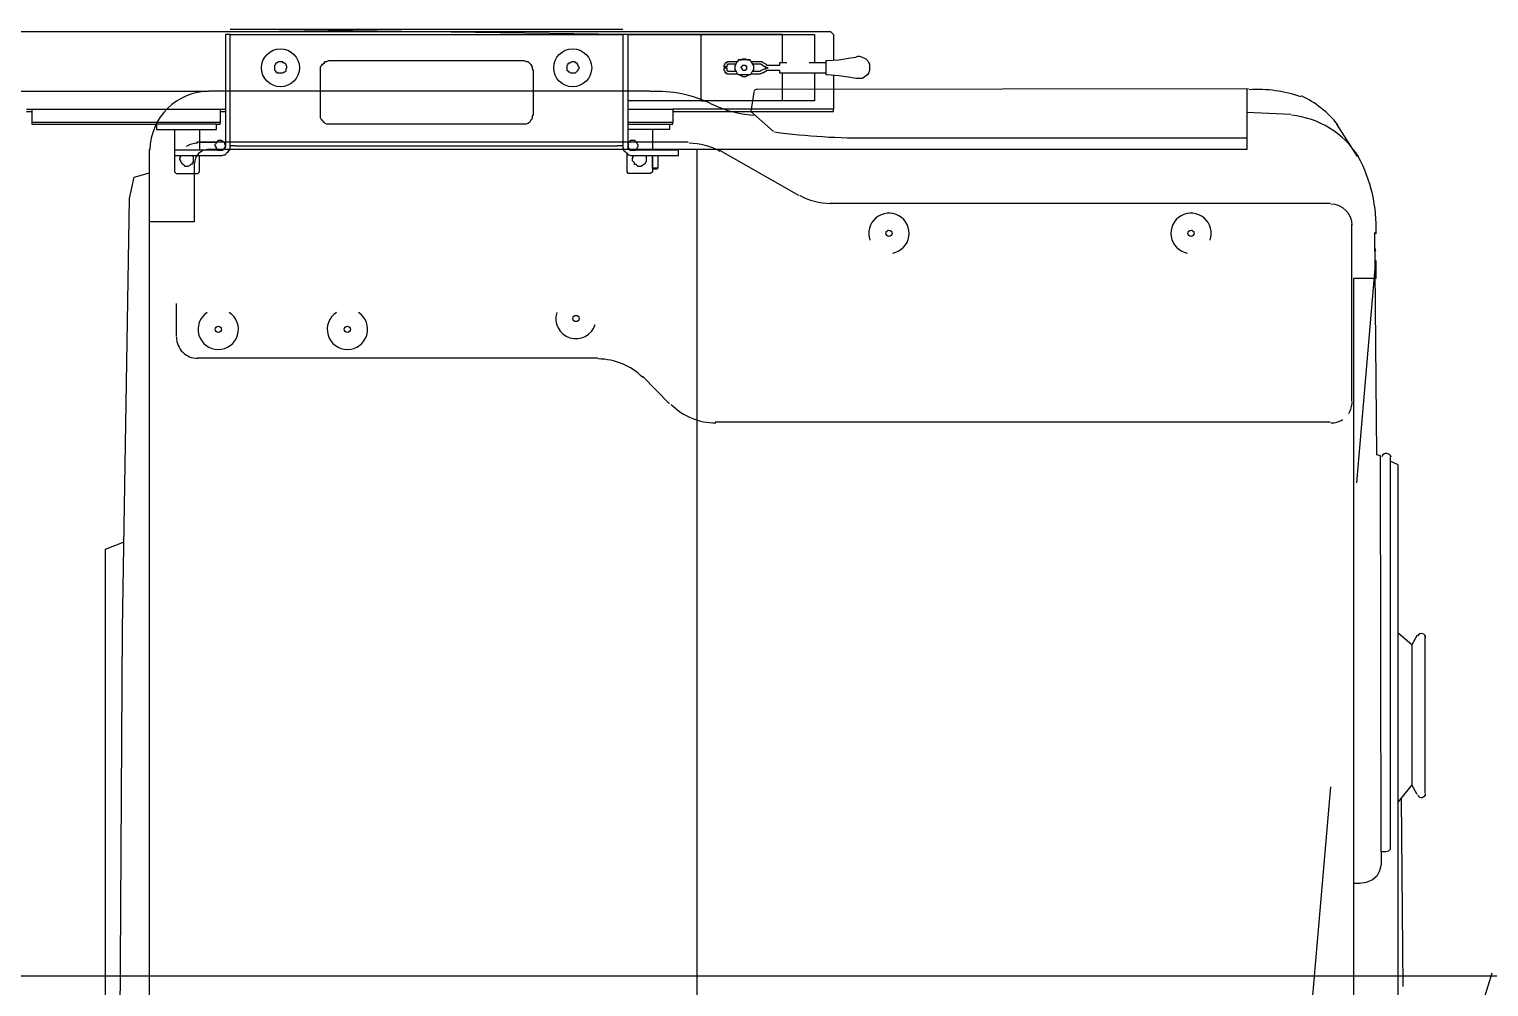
# Model space of a CAD drawing. Header units: metres. Extents: x -22 to 564, y 0 to 143.
# Drawn here: x 97.936 to 99.658, y 36.787 to 37.917 of the extents above; entities that cross this region are included whole.
import ezdxf
from ezdxf.enums import TextEntityAlignment as Align

# ---------------------------------------------------------------- set-up
doc = ezdxf.new("R2010")
doc.units = ezdxf.units.M
doc.linetypes.add('XREF 1N NEURO-ONCOLOGIA$0$PDF_IMPORT', pattern=[1, 0.8, -0.2])
doc.layers.add('XREF 1N NEURO-ONCOLOGIA$0$EQUIPO TOMOGRAFIA', color=40, linetype='Continuous')
doc.layers.add('XREF 1N NEURO-ONCOLOGIA$0$TEX-MOB', color=4, linetype='Continuous')
doc.styles.add('XREF 1N NEURO-ONCOLOGIA$0$HANDLET', font='romans.shx')

# ---------------------------------------------------------------- blocks, each defined once
blk = doc.blocks.new('XREF 1N NEURO-ONCOLOGIA$0$A$C321fc94a')
at = {"linetype": 'XREF 1N NEURO-ONCOLOGIA$0$PDF_IMPORT', "lineweight": 25, "ltscale": 18.627716}
blk.add_line((-0.3776, 1.3391), (-2.0404, 1.3391), dxfattribs=at)
at = {"lineweight": 25}
for p, q in [((-1.0863, 1.3359), (-1.0916, 1.3359)), ((-1.0916, 1.3359), (-1.0916, 1.2302)), ((-1.0863, 1.2302), (-1.0863, 1.3359)), ((-0.5246, 1.3359), (-0.623, 1.3359)), ((-0.623, 1.3359), (-0.623, 1.2302)), ((-0.5299, 1.3359), (-0.531, 1.3349)), ((-0.531, 1.3349), (-0.531, 1.3243)), ((-0.5289, 1.3359), (-0.5299, 1.3359)), ((-0.5246, 1.3359), (-0.5289, 1.3359)), ((-0.4358, 1.3359), (-0.5246, 1.3359)), ((-0.4347, 1.3359), (-0.4358, 1.3359)), ((-0.4347, 1.3116), (-0.4347, 1.3359)), ((-0.3967, 1.3359), (-0.3967, 1.3031)), ((-0.3776, 1.3391), (-0.3744, 1.3359)), ((-0.3744, 1.3359), (-0.3744, 1.3063)), ((-0.531, 1.3243), (-0.531, 1.2693)), ((-0.4347, 1.3031), (-0.4347, 1.3116)), ((-0.3543, 1.3084), (-0.348, 1.3095)), ((-0.348, 1.3095), (-0.3459, 1.3105)), ((-0.3459, 1.3105), (-0.3438, 1.3105)), ((-0.3448, 1.3105), (-0.3448, 1.3105)), ((-0.3438, 1.3105), (-0.3406, 1.3095)), ((-0.3406, 1.3095), (-0.3385, 1.3084)), ((-1.0334, 1.3), (-1.0324, 1.301)), ((-1.0334, 1.2989), (-1.0334, 1.3)), ((-1.0334, 1.2979), (-1.0334, 1.2989)), ((-1.0334, 1.2968), (-1.0334, 1.2979)), ((-1.0334, 1.2947), (-1.0334, 1.2968)), ((-1.0334, 1.2936), (-1.0334, 1.2947)), ((-1.0324, 1.2926), (-1.0334, 1.2936)), ((-1.0324, 1.3021), (-1.0313, 1.3031)), ((-1.0324, 1.301), (-1.0324, 1.3021)), ((-1.0324, 1.2915), (-1.0324, 1.2926)), ((-1.0313, 1.3031), (-1.0302, 1.3031)), ((-1.0302, 1.3031), (-1.0292, 1.3042)), ((-1.0292, 1.3042), (-1.0271, 1.3042)), ((-1.0271, 1.3042), (-1.026, 1.3042)), ((-1.026, 1.3042), (-1.025, 1.3042)), ((-1.025, 1.3042), (-1.0239, 1.3031)), ((-1.0239, 1.3031), (-1.0228, 1.3031)), ((-1.0228, 1.3031), (-1.0218, 1.3021)), ((-1.0218, 1.3021), (-1.0207, 1.301)), ((-1.0207, 1.2926), (-1.0218, 1.2915)), ((-1.0207, 1.301), (-1.0207, 1.3)), ((-1.0207, 1.3), (-1.0197, 1.2989)), ((-1.0197, 1.2968), (-1.0207, 1.2947)), ((-1.0207, 1.2947), (-1.0207, 1.2936)), ((-1.0207, 1.2936), (-1.0207, 1.2926)), ((-1.0197, 1.2989), (-1.0197, 1.2979)), ((-1.0197, 1.2979), (-1.0197, 1.2968)), ((-0.9795, 1.2979), (-0.9784, 1.2989)), ((-0.9795, 1.2957), (-0.9795, 1.2979)), ((-0.9795, 1.2936), (-0.9795, 1.2957)), ((-0.9795, 1.2418), (-0.9795, 1.2936)), ((-0.9784, 1.2989), (-0.9774, 1.301)), ((-0.9774, 1.301), (-0.9752, 1.3021)), ((-0.9752, 1.3021), (-0.9742, 1.3042)), ((-0.9742, 1.3042), (-0.9721, 1.3042)), ((-0.9721, 1.3042), (-0.97, 1.3053)), ((-0.97, 1.3053), (-0.9678, 1.3053)), ((-0.9678, 1.3053), (-0.7415, 1.3053)), ((-0.7415, 1.3053), (-0.7394, 1.3053)), ((-0.7394, 1.3053), (-0.7372, 1.3042)), ((-0.7372, 1.3042), (-0.7351, 1.3042)), ((-0.7351, 1.3042), (-0.733, 1.3021)), ((-0.733, 1.3021), (-0.732, 1.301)), ((-0.732, 1.301), (-0.7309, 1.2989)), ((-0.7309, 1.2989), (-0.7298, 1.2979)), ((-0.7298, 1.2979), (-0.7298, 1.2957)), ((-0.7298, 1.2957), (-0.7288, 1.2936)), ((-0.7288, 1.2936), (-0.7288, 1.2418)), ((-0.6886, 1.3), (-0.6875, 1.301)), ((-0.6886, 1.2989), (-0.6886, 1.3)), ((-0.6886, 1.2968), (-0.6886, 1.2989)), ((-0.6886, 1.2957), (-0.6886, 1.2968)), ((-0.6886, 1.2947), (-0.6886, 1.2957)), ((-0.6886, 1.2936), (-0.6886, 1.2947)), ((-0.6875, 1.2926), (-0.6886, 1.2936)), ((-0.6875, 1.301), (-0.6875, 1.3021)), ((-0.6875, 1.3021), (-0.6865, 1.3021)), ((-0.6865, 1.2915), (-0.6875, 1.2926)), ((-0.6865, 1.3021), (-0.6854, 1.3031)), ((-0.6854, 1.3031), (-0.6844, 1.3031)), ((-0.6844, 1.3031), (-0.6833, 1.3042)), ((-0.6833, 1.3042), (-0.6822, 1.3042)), ((-0.6822, 1.3042), (-0.6801, 1.3042)), ((-0.6801, 1.3042), (-0.6791, 1.3031)), ((-0.6791, 1.3031), (-0.678, 1.3031)), ((-0.678, 1.3031), (-0.677, 1.3021)), ((-0.677, 1.2926), (-0.678, 1.2915)), ((-0.677, 1.3021), (-0.677, 1.301)), ((-0.677, 1.301), (-0.6759, 1.3)), ((-0.6759, 1.2936), (-0.677, 1.2926)), ((-0.6759, 1.3), (-0.6759, 1.2989)), ((-0.6759, 1.2989), (-0.6748, 1.2979)), ((-0.6748, 1.2957), (-0.6759, 1.2947)), ((-0.6759, 1.2947), (-0.6759, 1.2936)), ((-0.6748, 1.2979), (-0.6748, 1.2968)), ((-0.6748, 1.2968), (-0.6748, 1.2957)), ((-0.5035, 1.3), (-0.5024, 1.301)), ((-0.5035, 1.2989), (-0.5035, 1.3)), ((-0.5035, 1.2979), (-0.5035, 1.2989)), ((-0.5003, 1.2979), (-0.5035, 1.2979)), ((-0.5035, 1.2979), (-0.5035, 1.2979)), ((-0.5035, 1.2957), (-0.5035, 1.2968)), ((-0.5035, 1.2968), (-0.5003, 1.2968)), ((-0.5035, 1.2947), (-0.5035, 1.2957)), ((-0.5035, 1.2936), (-0.5035, 1.2947)), ((-0.5024, 1.2926), (-0.5035, 1.2936)), ((-0.5024, 1.3021), (-0.5014, 1.3031)), ((-0.5024, 1.301), (-0.5024, 1.3021)), ((-0.5024, 1.2915), (-0.5024, 1.2926)), ((-0.5014, 1.3031), (-0.5003, 1.3031)), ((-0.5003, 1.3031), (-0.4993, 1.3042)), ((-0.4993, 1.3), (-0.5003, 1.3)), ((-0.5003, 1.3), (-0.5003, 1.2989)), ((-0.5003, 1.2989), (-0.5003, 1.2979)), ((-0.5003, 1.2979), (-0.5003, 1.2979)), ((-0.5003, 1.2968), (-0.5003, 1.2957)), ((-0.5003, 1.2957), (-0.5003, 1.2947)), ((-0.5003, 1.2947), (-0.5003, 1.2936)), ((-0.5003, 1.2936), (-0.4993, 1.2936)), ((-0.4993, 1.3042), (-0.4982, 1.3042)), ((-0.4982, 1.301), (-0.4993, 1.301)), ((-0.4993, 1.301), (-0.4993, 1.3)), ((-0.4993, 1.2936), (-0.4993, 1.2926)), ((-0.4993, 1.2926), (-0.4982, 1.2926)), ((-0.4982, 1.3042), (-0.4971, 1.3042)), ((-0.4971, 1.301), (-0.4982, 1.301)), ((-0.4982, 1.2926), (-0.4971, 1.2926)), ((-0.4971, 1.3042), (-0.4876, 1.3042)), ((-0.4897, 1.301), (-0.4971, 1.301)), ((-0.4971, 1.2926), (-0.4897, 1.2926)), ((-0.4897, 1.301), (-0.4908, 1.2989)), ((-0.4908, 1.2989), (-0.4908, 1.2968)), ((-0.4908, 1.2968), (-0.4908, 1.2947)), ((-0.4908, 1.2947), (-0.4897, 1.2926)), ((-0.4887, 1.3031), (-0.4897, 1.301)), ((-0.4897, 1.2926), (-0.4887, 1.2915)), ((-0.4876, 1.3042), (-0.4887, 1.3031)), ((-0.4866, 1.3063), (-0.4876, 1.3042)), ((-0.4728, 1.3063), (-0.4866, 1.3063)), ((-0.4855, 1.3063), (-0.4834, 1.3063)), ((-0.4834, 1.3063), (-0.4813, 1.3074)), ((-0.4834, 1.2968), (-0.4834, 1.2979)), ((-0.4834, 1.2979), (-0.4823, 1.2979)), ((-0.4823, 1.2957), (-0.4834, 1.2968)), ((-0.4823, 1.2989), (-0.4813, 1.3)), ((-0.4823, 1.2979), (-0.4823, 1.2989)), ((-0.4823, 1.2947), (-0.4823, 1.2957)), ((-0.4813, 1.2947), (-0.4823, 1.2947)), ((-0.4813, 1.3074), (-0.4802, 1.3074)), ((-0.4813, 1.3), (-0.4802, 1.3)), ((-0.4813, 1.2936), (-0.4813, 1.2947)), ((-0.4802, 1.2936), (-0.4813, 1.2936)), ((-0.4802, 1.3074), (-0.4781, 1.3074)), ((-0.4802, 1.3), (-0.4792, 1.3)), ((-0.4792, 1.2936), (-0.4802, 1.2936)), ((-0.4792, 1.3), (-0.4781, 1.3)), ((-0.4781, 1.2936), (-0.4792, 1.2936)), ((-0.4781, 1.3074), (-0.476, 1.3063)), ((-0.4781, 1.3), (-0.4781, 1.2989)), ((-0.4781, 1.2989), (-0.477, 1.2989)), ((-0.477, 1.2947), (-0.4781, 1.2947)), ((-0.4781, 1.2947), (-0.4781, 1.2936)), ((-0.477, 1.2989), (-0.477, 1.2979)), ((-0.477, 1.2979), (-0.477, 1.2968)), ((-0.477, 1.2968), (-0.477, 1.2957)), ((-0.477, 1.2957), (-0.477, 1.2947)), ((-0.476, 1.3063), (-0.4739, 1.3063)), ((-0.4718, 1.3042), (-0.4728, 1.3063)), ((-0.4718, 1.3042), (-0.4622, 1.3042)), ((-0.4707, 1.3031), (-0.4718, 1.3042)), ((-0.4696, 1.301), (-0.4707, 1.3031)), ((-0.4707, 1.2915), (-0.4696, 1.2926)), ((-0.4686, 1.2989), (-0.4696, 1.301)), ((-0.4622, 1.301), (-0.4696, 1.301)), ((-0.4696, 1.2926), (-0.4686, 1.2947)), ((-0.4696, 1.2926), (-0.4622, 1.2926)), ((-0.4686, 1.2968), (-0.4686, 1.2989)), ((-0.4686, 1.2947), (-0.4686, 1.2968)), ((-0.4622, 1.3042), (-0.4612, 1.3042)), ((-0.4612, 1.301), (-0.4622, 1.301)), ((-0.4622, 1.2926), (-0.4612, 1.2926)), ((-0.4612, 1.3042), (-0.4591, 1.3042)), ((-0.4601, 1.301), (-0.4612, 1.301)), ((-0.4612, 1.2926), (-0.4601, 1.2936)), ((-0.4559, 1.2979), (-0.4601, 1.301)), ((-0.4601, 1.2936), (-0.4559, 1.2957)), ((-0.4591, 1.3042), (-0.458, 1.3031)), ((-0.458, 1.3031), (-0.4538, 1.301)), ((-0.4538, 1.2926), (-0.458, 1.2905)), ((-0.4548, 1.2979), (-0.4559, 1.2979)), ((-0.4559, 1.2957), (-0.4548, 1.2957)), ((-0.4538, 1.2968), (-0.4548, 1.2979)), ((-0.4548, 1.2957), (-0.4538, 1.2968)), ((-0.4538, 1.301), (-0.4538, 1.3)), ((-0.4538, 1.3), (-0.4527, 1.3)), ((-0.4538, 1.2968), (-0.4527, 1.2968)), ((-0.4527, 1.2968), (-0.4538, 1.2968)), ((-0.4527, 1.2936), (-0.4538, 1.2936)), ((-0.4538, 1.2936), (-0.4538, 1.2926)), ((-0.4527, 1.3), (-0.4517, 1.3)), ((-0.4527, 1.2968), (-0.4517, 1.2968)), ((-0.4517, 1.2968), (-0.4527, 1.2968)), ((-0.4517, 1.2936), (-0.4527, 1.2936)), ((-0.4517, 1.3), (-0.4379, 1.3)), ((-0.4379, 1.2936), (-0.4517, 1.2936)), ((-0.4379, 1.3), (-0.4379, 1.3031)), ((-0.4379, 1.3031), (-0.4294, 1.3031)), ((-0.4379, 1.2905), (-0.4379, 1.2936)), ((-0.403, 1.3031), (-0.385, 1.3031)), ((-0.385, 1.3031), (-0.3829, 1.3031)), ((-0.3829, 1.2894), (-0.3829, 1.3053)), ((-0.3829, 1.3053), (-0.3818, 1.3053)), ((-0.3829, 1.3053), (-0.3829, 1.3053)), ((-0.3818, 1.3053), (-0.3681, 1.3063)), ((-0.3681, 1.3063), (-0.3543, 1.3084)), ((-0.3385, 1.3084), (-0.3364, 1.3074)), ((-0.3364, 1.3074), (-0.3342, 1.3053)), ((-0.3342, 1.3053), (-0.3332, 1.3031)), ((-0.3332, 1.3031), (-0.3321, 1.301)), ((-0.3321, 1.2936), (-0.3332, 1.2905)), ((-0.3321, 1.301), (-0.3321, 1.2979)), ((-0.3321, 1.2979), (-0.3321, 1.2957)), ((-0.3321, 1.2957), (-0.3321, 1.2936)), ((-1.0313, 1.2915), (-1.0324, 1.2915)), ((-1.0302, 1.2905), (-1.0313, 1.2915)), ((-1.0292, 1.2905), (-1.0302, 1.2905)), ((-1.0271, 1.2905), (-1.0292, 1.2905)), ((-1.026, 1.2905), (-1.0271, 1.2905)), ((-1.025, 1.2905), (-1.026, 1.2905)), ((-1.0239, 1.2905), (-1.025, 1.2905)), ((-1.0228, 1.2915), (-1.0239, 1.2905)), ((-1.0218, 1.2915), (-1.0228, 1.2915)), ((-0.6854, 1.2915), (-0.6865, 1.2915)), ((-0.6844, 1.2905), (-0.6854, 1.2915)), ((-0.6833, 1.2905), (-0.6844, 1.2905)), ((-0.6822, 1.2905), (-0.6833, 1.2905)), ((-0.6812, 1.2905), (-0.6822, 1.2905)), ((-0.6801, 1.2905), (-0.6812, 1.2905)), ((-0.6791, 1.2905), (-0.6801, 1.2905)), ((-0.678, 1.2915), (-0.6791, 1.2905)), ((-0.5014, 1.2905), (-0.5024, 1.2915)), ((-0.5003, 1.2905), (-0.5014, 1.2905)), ((-0.4993, 1.2894), (-0.5003, 1.2905)), ((-0.4982, 1.2894), (-0.4993, 1.2894)), ((-0.4971, 1.2894), (-0.4982, 1.2894)), ((-0.4876, 1.2894), (-0.4971, 1.2894)), ((-0.4887, 1.2915), (-0.4876, 1.2894)), ((-0.4866, 1.2883), (-0.4876, 1.2894)), ((-0.4728, 1.2883), (-0.4866, 1.2883)), ((-0.4834, 1.2873), (-0.4855, 1.2883)), ((-0.4813, 1.2862), (-0.4834, 1.2873)), ((-0.4802, 1.2862), (-0.4813, 1.2862)), ((-0.4781, 1.2862), (-0.4802, 1.2862)), ((-0.476, 1.2873), (-0.4781, 1.2862)), ((-0.4739, 1.2883), (-0.476, 1.2873)), ((-0.4718, 1.2894), (-0.4728, 1.2883)), ((-0.4718, 1.2894), (-0.4707, 1.2915)), ((-0.4622, 1.2894), (-0.4718, 1.2894)), ((-0.4612, 1.2894), (-0.4622, 1.2894)), ((-0.4591, 1.2905), (-0.4612, 1.2894)), ((-0.458, 1.2905), (-0.4591, 1.2905)), ((-0.4294, 1.2905), (-0.4379, 1.2905)), ((-0.4347, 1.283), (-0.4347, 1.2905)), ((-0.4347, 1.2577), (-0.4347, 1.283)), ((-0.4072, 1.2905), (-0.4294, 1.2905)), ((-0.403, 1.2905), (-0.4072, 1.2905)), ((-0.384, 1.2905), (-0.403, 1.2905)), ((-0.3967, 1.2905), (-0.3967, 1.2577)), ((-0.3829, 1.2905), (-0.384, 1.2905)), ((-0.3829, 1.2883), (-0.3829, 1.2894)), ((-0.3818, 1.2883), (-0.3829, 1.2883)), ((-0.3681, 1.2873), (-0.3818, 1.2883)), ((-0.3744, 1.2883), (-0.3744, 1.2503)), ((-0.3543, 1.2852), (-0.3681, 1.2873)), ((-0.348, 1.2841), (-0.3543, 1.2852)), ((-0.3459, 1.2841), (-0.348, 1.2841)), ((-0.3438, 1.2841), (-0.3459, 1.2841)), ((-0.3448, 1.2841), (-0.3448, 1.2841)), ((-0.3406, 1.2841), (-0.3438, 1.2841)), ((-0.3385, 1.2852), (-0.3406, 1.2841)), ((-0.3364, 1.2873), (-0.3385, 1.2852)), ((-0.3342, 1.2883), (-0.3364, 1.2873)), ((-0.3332, 1.2905), (-0.3342, 1.2883)), ((-0.5913, 1.2693), (-1.1117, 1.2693)), ((-0.5246, 1.2577), (-0.6167, 1.2577)), ((-0.531, 1.2693), (-0.531, 1.2587)), ((-0.531, 1.2587), (-0.5299, 1.2577)), ((-0.5299, 1.2577), (-0.5289, 1.2577)), ((-0.5289, 1.2577), (-0.5246, 1.2577)), ((-0.4358, 1.2577), (-0.5246, 1.2577)), ((-0.4686, 1.2682), (-0.4718, 1.245)), ((-0.4654, 1.2714), (0.1153, 1.2725)), ((-0.4347, 1.2577), (-0.4358, 1.2577)), ((-0.3967, 1.2577), (-0.4347, 1.2577)), ((0.1132, 1.2725), (0.1132, 1.2005)), ((-1.3264, 1.2481), (-1.3201, 1.2481)), ((-1.3264, 1.245), (-1.3201, 1.245)), ((-1.3201, 1.2481), (-1.3201, 1.2418)), ((-1.3201, 1.2481), (-1.0979, 1.2481)), ((-1.3201, 1.2418), (-1.3201, 1.2354)), ((-1.0979, 1.2481), (-1.0916, 1.2481)), ((-1.0979, 1.2481), (-1.0979, 1.2418)), ((-1.0979, 1.245), (-1.0916, 1.245)), ((-1.0979, 1.2418), (-1.0979, 1.2354)), ((-0.9795, 1.2397), (-0.9795, 1.2418)), ((-0.7288, 1.2418), (-0.7298, 1.2397)), ((-0.6167, 1.2481), (-0.5638, 1.2481)), ((-0.5574, 1.2481), (-0.5638, 1.2481)), ((-0.5638, 1.2481), (-0.5638, 1.2418)), ((-0.5638, 1.245), (-0.5574, 1.245)), ((-0.5638, 1.2418), (-0.5638, 1.2354)), ((-0.3776, 1.2481), (-0.5574, 1.2481)), ((-0.5574, 1.245), (-0.3776, 1.245)), ((-0.4718, 1.245), (-0.4453, 1.2217)), ((-0.3744, 1.2481), (-0.3776, 1.2481)), ((-0.3776, 1.245), (-0.3744, 1.245)), ((-0.3744, 1.2503), (-0.3744, 1.2481)), ((-0.3744, 1.245), (-0.3744, 1.2481)), ((0.165, 1.2418), (0.1132, 1.2439)), ((-1.3201, 1.2354), (-1.3201, 1.2323)), ((-1.3169, 1.2323), (-1.3201, 1.2323)), ((-1.3201, 1.2323), (-1.3201, 1.2302)), ((-1.3201, 1.2302), (-1.3169, 1.2302)), ((-1.1001, 1.2323), (-1.3169, 1.2323)), ((-1.3169, 1.2302), (-1.173, 1.2302)), ((-1.1709, 1.2302), (-1.173, 1.2302)), ((-1.173, 1.2302), (-1.173, 1.2238)), ((-1.173, 1.2238), (-1.1709, 1.2238)), ((-1.1032, 1.2302), (-1.1709, 1.2302)), ((-1.1709, 1.2238), (-1.1032, 1.2238)), ((-1.1519, 1.2238), (-1.1519, 1.2175)), ((-1.1223, 1.2238), (-1.1223, 1.2175)), ((-1.1022, 1.2302), (-1.1032, 1.2302)), ((-1.1032, 1.2238), (-1.1022, 1.2238)), ((-1.1022, 1.2238), (-1.1022, 1.2302)), ((-1.1022, 1.2302), (-1.1001, 1.2302)), ((-1.0979, 1.2323), (-1.1001, 1.2323)), ((-1.1001, 1.2302), (-1.0979, 1.2302)), ((-1.0979, 1.2354), (-1.0979, 1.2323)), ((-1.0979, 1.2302), (-1.0979, 1.2323)), ((-1.0916, 1.2302), (-1.0916, 1.2048)), ((-1.0863, 1.2048), (-1.0863, 1.2302)), ((-0.9795, 1.2376), (-0.9795, 1.2397)), ((-0.9784, 1.2354), (-0.9795, 1.2376)), ((-0.9774, 1.2344), (-0.9784, 1.2354)), ((-0.9752, 1.2323), (-0.9774, 1.2344)), ((-0.9742, 1.2312), (-0.9752, 1.2323)), ((-0.9721, 1.2302), (-0.9742, 1.2312)), ((-0.97, 1.2302), (-0.9721, 1.2302)), ((-0.9678, 1.2302), (-0.97, 1.2302)), ((-0.7415, 1.2302), (-0.9678, 1.2302)), ((-0.7394, 1.2302), (-0.7415, 1.2302)), ((-0.7372, 1.2302), (-0.7394, 1.2302)), ((-0.7351, 1.2312), (-0.7372, 1.2302)), ((-0.733, 1.2323), (-0.7351, 1.2312)), ((-0.732, 1.2344), (-0.733, 1.2323)), ((-0.7309, 1.2354), (-0.732, 1.2344)), ((-0.7298, 1.2376), (-0.7309, 1.2354)), ((-0.7298, 1.2397), (-0.7298, 1.2376)), ((-0.623, 1.2302), (-0.623, 1.2048)), ((-0.567, 1.2323), (-0.6167, 1.2323)), ((-0.6167, 1.2048), (-0.6167, 1.2302)), ((-0.6167, 1.2302), (-0.5701, 1.2302)), ((-0.5701, 1.2238), (-0.6167, 1.2238)), ((-0.5881, 1.2238), (-0.5881, 1.2175)), ((-0.5701, 1.2302), (-0.568, 1.2302)), ((-0.568, 1.2238), (-0.5701, 1.2238)), ((-0.568, 1.2302), (-0.568, 1.2238)), ((-0.568, 1.2302), (-0.567, 1.2302)), ((-0.5638, 1.2323), (-0.567, 1.2323)), ((-0.567, 1.2302), (-0.5638, 1.2302)), ((-0.5638, 1.2354), (-0.5638, 1.2323)), ((-0.5638, 1.2302), (-0.5638, 1.2323)), ((0.219, 1.2302), (0.2433, 1.1921)), ((-1.1519, 1.2175), (-1.1519, 1.1741)), ((-0.5458, 1.209), (-1.1254, 1.209)), ((-1.1223, 1.2175), (-1.1223, 1.1995)), ((-1.1223, 1.209), (-1.1022, 1.209)), ((-1.1032, 1.2069), (-1.1043, 1.2058)), ((-1.1043, 1.2058), (-1.1043, 1.2048)), ((-1.1022, 1.209), (-1.1032, 1.2079)), ((-1.1032, 1.2079), (-1.1032, 1.2069)), ((-1.1011, 1.2101), (-1.1022, 1.209)), ((-1.1001, 1.2111), (-1.1011, 1.2101)), ((-1.099, 1.2111), (-1.1001, 1.2111)), ((-1.0979, 1.2111), (-1.099, 1.2111)), ((-1.0969, 1.2111), (-1.0979, 1.2111)), ((-1.0958, 1.2101), (-1.0969, 1.2111)), ((-1.0948, 1.2101), (-1.0958, 1.2101)), ((-1.0937, 1.209), (-1.0948, 1.2101)), ((-1.0937, 1.209), (-1.0916, 1.209)), ((-1.0927, 1.2079), (-1.0937, 1.209)), ((-1.0927, 1.2069), (-1.0927, 1.2079)), ((-1.0916, 1.2058), (-1.0927, 1.2069)), ((-1.0916, 1.2048), (-1.0916, 1.2058)), ((-0.6156, 1.209), (-0.6167, 1.2079)), ((-0.6167, 1.2079), (-0.6167, 1.2069)), ((-0.6167, 1.2069), (-0.6167, 1.2058)), ((-0.6167, 1.2058), (-0.6167, 1.2048)), ((-0.6146, 1.2101), (-0.6156, 1.209)), ((-0.6135, 1.2111), (-0.6146, 1.2101)), ((-0.6124, 1.2111), (-0.6135, 1.2111)), ((-0.6114, 1.2111), (-0.6124, 1.2111)), ((-0.6093, 1.2111), (-0.6114, 1.2111)), ((-0.6082, 1.2101), (-0.6093, 1.2111)), ((-0.6071, 1.209), (-0.6082, 1.2101)), ((-0.6061, 1.2079), (-0.6071, 1.209)), ((-0.6061, 1.2069), (-0.6061, 1.2079)), ((-0.605, 1.2058), (-0.6061, 1.2069)), ((-0.605, 1.2048), (-0.605, 1.2058)), ((-0.5881, 1.2175), (-0.5881, 1.1995)), ((-0.3311, 1.2143), (0.1132, 1.2143)), ((-1.1815, 1.1149), (-1.1815, 1.2005)), ((-1.1455, 1.1995), (-1.1519, 1.1995)), ((-1.1519, 1.1995), (-1.1519, 1.1931)), ((-1.1519, 1.1931), (-1.1455, 1.1931)), ((-1.0979, 1.1995), (-1.1455, 1.1995)), ((-1.1455, 1.1931), (-1.0979, 1.1931)), ((-1.1455, 1.19), (-1.1445, 1.1921)), ((-1.1455, 1.1889), (-1.1455, 1.19)), ((-1.1445, 1.1868), (-1.1455, 1.1889)), ((-1.1445, 1.1921), (-1.1445, 1.1931)), ((-1.1307, 1.1931), (-1.1297, 1.1921)), ((-1.1297, 1.1921), (-1.1297, 1.19)), ((-1.1297, 1.19), (-1.1297, 1.1889)), ((-1.1297, 1.1889), (-1.1297, 1.1868)), ((-1.1223, 1.1741), (-1.1223, 1.1931)), ((0.1132, 1.2005), (-1.1128, 1.2005)), ((-1.1043, 1.2048), (-1.1032, 1.2037)), ((-1.1032, 1.2037), (-1.1032, 1.2027)), ((-1.1032, 1.2027), (-1.1022, 1.2016)), ((-1.1022, 1.2016), (-1.1022, 1.2005)), ((-1.1022, 1.2005), (-1.1011, 1.1995)), ((-1.1011, 1.1995), (-1.1001, 1.1995)), ((-1.1001, 1.1995), (-1.099, 1.1995)), ((-1.099, 1.1995), (-1.0979, 1.1995)), ((-1.0969, 1.1995), (-1.0979, 1.1995)), ((-1.0979, 1.1995), (-1.0969, 1.1995)), ((-1.0979, 1.1931), (-1.0958, 1.1931)), ((-1.0958, 1.1995), (-1.0969, 1.1995)), ((-1.0969, 1.1995), (-1.0958, 1.1995)), ((-1.0958, 1.1995), (-1.0948, 1.2005)), ((-1.0948, 1.1995), (-1.0958, 1.1995)), ((-1.0958, 1.1931), (-1.0937, 1.1942)), ((-1.0937, 1.2005), (-1.0948, 1.1995)), ((-1.0948, 1.2005), (-1.0937, 1.2005)), ((-1.0927, 1.2016), (-1.0937, 1.2016)), ((-1.0937, 1.2016), (-1.0937, 1.2005)), ((-1.0937, 1.2005), (-1.0927, 1.2016)), ((-1.0937, 1.1942), (-1.0916, 1.1942)), ((-1.0916, 1.2037), (-1.0927, 1.2027)), ((-1.0927, 1.2027), (-1.0916, 1.2037)), ((-1.0927, 1.2027), (-1.0927, 1.2016)), ((-1.0927, 1.2016), (-1.0927, 1.2027)), ((-1.0916, 1.2048), (-1.0916, 1.2037)), ((-1.0916, 1.2037), (-1.0916, 1.2048)), ((-1.0916, 1.1942), (-1.0905, 1.1963)), ((-1.0905, 1.1963), (-1.0884, 1.1974)), ((-1.0884, 1.1974), (-1.0874, 1.1995)), ((-1.0874, 1.1995), (-1.0863, 1.2005)), ((-1.08, 1.2048), (-1.0863, 1.2048)), ((-1.0863, 1.2027), (-1.0863, 1.2048)), ((-1.0863, 1.2005), (-1.0863, 1.2027)), ((-0.623, 1.2048), (-0.6294, 1.2048)), ((-0.623, 1.2048), (-0.623, 1.2027)), ((-0.623, 1.2027), (-0.622, 1.2005)), ((-0.622, 1.2005), (-0.622, 1.1995)), ((-0.622, 1.1995), (-0.6198, 1.1974)), ((-0.6198, 1.1974), (-0.6188, 1.1963)), ((-0.6188, 1.1963), (-0.6167, 1.1942)), ((-0.6177, 1.1741), (-0.6177, 1.1953)), ((-0.6167, 1.2037), (-0.6167, 1.2048)), ((-0.6167, 1.2048), (-0.6167, 1.2037)), ((-0.6167, 1.2027), (-0.6167, 1.2037)), ((-0.6167, 1.2037), (-0.6167, 1.2027)), ((-0.6167, 1.2016), (-0.6167, 1.2027)), ((-0.6167, 1.2027), (-0.6156, 1.2016)), ((-0.6156, 1.2016), (-0.6167, 1.2016)), ((-0.6167, 1.1942), (-0.6156, 1.1942)), ((-0.6146, 1.2005), (-0.6156, 1.2016)), ((-0.6156, 1.2016), (-0.6156, 1.2005)), ((-0.6156, 1.2005), (-0.6146, 1.1995)), ((-0.6156, 1.1942), (-0.6135, 1.1931)), ((-0.6146, 1.1995), (-0.6146, 1.2005)), ((-0.6135, 1.1995), (-0.6146, 1.1995)), ((-0.6146, 1.1995), (-0.6135, 1.1995)), ((-0.6124, 1.1995), (-0.6135, 1.1995)), ((-0.6135, 1.1995), (-0.6124, 1.1995)), ((-0.6135, 1.1931), (-0.6114, 1.1931)), ((-0.6114, 1.1995), (-0.6124, 1.1995)), ((-0.6124, 1.1995), (-0.6114, 1.1995)), ((-0.5638, 1.1995), (-0.6114, 1.1995)), ((-0.6114, 1.1995), (-0.6093, 1.1995)), ((-0.6114, 1.1931), (-0.5638, 1.1931)), ((-0.6114, 1.19), (-0.6103, 1.1921)), ((-0.6114, 1.1889), (-0.6114, 1.19)), ((-0.6114, 1.1868), (-0.6114, 1.1889)), ((-0.6103, 1.1921), (-0.6103, 1.1931)), ((-0.6093, 1.1995), (-0.6082, 1.1995)), ((-0.6082, 1.1995), (-0.6082, 1.2005)), ((-0.6082, 1.2005), (-0.6071, 1.2005)), ((-0.6071, 1.2005), (-0.6061, 1.2016)), ((-0.6061, 1.2027), (-0.605, 1.2037)), ((-0.6061, 1.2016), (-0.6061, 1.2027)), ((-0.605, 1.2037), (-0.605, 1.2048)), ((-0.5966, 1.1931), (-0.5955, 1.1921)), ((-0.5955, 1.1921), (-0.5955, 1.19)), ((-0.5955, 1.19), (-0.5955, 1.1889)), ((-0.5955, 1.1889), (-0.5955, 1.1868)), ((-0.5881, 1.1995), (-0.587, 1.2005)), ((-0.5881, 1.1783), (-0.5881, 1.1931)), ((-0.5881, 1.1931), (-0.5881, 1.1741)), ((-0.587, 1.2005), (-0.5818, 1.2005)), ((-0.586, 1.2005), (-0.587, 1.2005)), ((-0.5849, 1.2005), (-0.586, 1.2005)), ((-0.5839, 1.2005), (-0.5849, 1.2005)), ((-0.5828, 1.2005), (-0.5839, 1.2005)), ((-0.5818, 1.2005), (-0.5828, 1.2005)), ((-0.5818, 1.2005), (-0.5818, 1.1995)), ((-0.5818, 1.1931), (-0.5818, 1.1783)), ((-0.5574, 1.1995), (-0.5638, 1.1995)), ((-0.5638, 1.1931), (-0.5574, 1.1931)), ((-0.5574, 1.1931), (-0.5574, 1.1995)), ((-0.5352, 0), (-0.5352, 1.2005)), ((-0.5088, 1.1995), (-0.4157, 1.1466)), ((-1.1995, 1.1678), (-1.1815, 1.173)), ((-1.1519, 1.1741), (-1.1498, 1.172)), ((-1.1498, 1.172), (-1.1244, 1.172)), ((-1.1445, 1.1857), (-1.1445, 1.1868)), ((-1.1434, 1.1847), (-1.1445, 1.1857)), ((-1.1424, 1.1826), (-1.1434, 1.1847)), ((-1.1413, 1.1826), (-1.1424, 1.1826)), ((-1.1403, 1.1815), (-1.1413, 1.1826)), ((-1.1392, 1.1804), (-1.1403, 1.1815)), ((-1.1371, 1.1804), (-1.1392, 1.1804)), ((-1.136, 1.1804), (-1.1371, 1.1804)), ((-1.1339, 1.1815), (-1.136, 1.1804)), ((-1.1328, 1.1826), (-1.1339, 1.1815)), ((-1.1318, 1.1826), (-1.1328, 1.1826)), ((-1.1307, 1.1847), (-1.1318, 1.1826)), ((-1.1297, 1.1857), (-1.1307, 1.1847)), ((-1.1297, 1.1868), (-1.1297, 1.1857)), ((-1.1286, 1.1847), (-1.1286, 1.1149)), ((-1.1244, 1.172), (-1.1223, 1.1741)), ((-0.6167, 1.172), (-0.6177, 1.1741)), ((-0.5902, 1.172), (-0.6167, 1.172)), ((-0.6103, 1.1857), (-0.6114, 1.1868)), ((-0.6093, 1.1847), (-0.6103, 1.1857)), ((-0.6093, 1.1826), (-0.6093, 1.1847)), ((-0.6071, 1.1826), (-0.6093, 1.1826)), ((-0.6061, 1.1815), (-0.6071, 1.1826)), ((-0.605, 1.1804), (-0.6061, 1.1815)), ((-0.6029, 1.1804), (-0.605, 1.1804)), ((-0.6019, 1.1804), (-0.6029, 1.1804)), ((-0.5997, 1.1815), (-0.6019, 1.1804)), ((-0.5987, 1.1826), (-0.5997, 1.1815)), ((-0.5976, 1.1826), (-0.5987, 1.1826)), ((-0.5966, 1.1847), (-0.5976, 1.1826)), ((-0.5955, 1.1857), (-0.5966, 1.1847)), ((-0.5955, 1.1868), (-0.5955, 1.1857)), ((-0.5881, 1.1741), (-0.5902, 1.172)), ((-0.587, 1.1773), (-0.5881, 1.1783)), ((-0.5818, 1.1783), (-0.5881, 1.1783)), ((-0.586, 1.1773), (-0.587, 1.1773)), ((-0.5849, 1.1773), (-0.586, 1.1773)), ((-0.5839, 1.1773), (-0.5849, 1.1773)), ((-0.5828, 1.1773), (-0.5839, 1.1773)), ((-0.5818, 1.1783), (-0.5828, 1.1773)), ((-1.2048, 1.1424), (-1.1995, 1.1678)), ((-1.2132, 0.6346), (-1.2048, 1.1424)), ((-0.3787, 1.1371), (0.2115, 1.1371)), ((-1.1286, 1.1149), (-1.1815, 1.1149)), ((-1.1815, -0.9171), (-1.1815, 1.1149)), ((0.2369, 0.9033), (0.2369, 1.1117)), ((0.2666, 0.8399), (0.2644, 1.1022)), ((0.2655, 1.08), (0.2644, 1.0842)), ((0.2655, 1.0609), (0.2655, 1.063)), ((0.2655, 1.0567), (0.2655, 1.0609)), ((0.2655, 1.0482), (0.2391, 1.0482)), ((0.2391, 1.0482), (0.2391, -0.8705)), ((-1.1498, 1.0186), (-1.1498, 0.9795)), ((-0.6526, 0.9541), (-1.1254, 0.9541)), ((-0.568, 0.9001), (-0.5997, 0.9329)), ((-0.5141, 0.879), (0.2115, 0.879)), ((0.2708, 0.8388), (0.2666, 0.8399)), ((0.2718, 0.3713), (0.2708, 0.8388)), ((0.2824, 0.8377), (0.2824, 0.3766)), ((0.2919, 0.8282), (0.2824, 0.8324)), ((0.2919, -0.8441), (0.2919, 0.8282)), ((-1.2333, 0.7288), (-1.2111, 0.7372)), ((-1.2333, -0.7415), (-1.2333, 0.7288)), ((-1.2164, 0.128), (-1.2132, 0.6346)), ((0.3078, 0.6156), (0.2919, 0.6294)), ((0.3142, 0.6272), (0.3078, 0.6156)), ((0.3237, 0.4411), (0.3237, 0.6251)), ((0.3078, 0.6156), (0.3078, 0.4506)), ((0.2718, 0.5543), (0.2718, 0.5543)), ((0.2718, 0.5373), (0.2718, 0.5373)), ((0.3078, 0.4506), (0.2919, 0.4305)), ((0.3142, 0.439), (0.3078, 0.4506)), ((0.2951, 0.4347), (0.2972, 0.2126)), ((0.274, 0.3713), (0.2718, 0.3713)), ((0.2718, 0.3713), (0.2718, 0.3639)), ((0.2718, 0.3639), (0.2718, 0.3565)), ((0.2771, 0.3713), (0.274, 0.3713)), ((0.2803, 0.3723), (0.2771, 0.3713)), ((0.2824, 0.3744), (0.2803, 0.3723)), ((0.2824, 0.3766), (0.2824, 0.3744)), ((0.2697, 0.3491), (0.2666, 0.3427)), ((0.2718, 0.3565), (0.2697, 0.3491)), ((0.2465, 0.3342), (0.2391, 0.3342)), ((0.2539, 0.3353), (0.2465, 0.3342)), ((0.2613, 0.3385), (0.2539, 0.3353)), ((0.2666, 0.3427), (0.2613, 0.3385))]:
    blk.add_line(p, q, dxfattribs=at)
at = {"linetype": 'XREF 1N NEURO-ONCOLOGIA$0$PDF_IMPORT', "lineweight": 25, "ltscale": 13.653269}
for p, q in [((-0.623, 1.3359), (-1.0863, 1.3423)), ((-1.0863, 1.3423), (-0.623, 1.3423)), ((-1.0863, 1.3359), (-0.623, 1.3359))]:
    blk.add_line(p, q, dxfattribs=at)
at = {"linetype": 'XREF 1N NEURO-ONCOLOGIA$0$PDF_IMPORT', "lineweight": 25, "ltscale": 10.583929}
for p, q in [((-0.6167, 1.2048), (-0.6167, 1.3359)), ((-0.6167, 1.3359), (-0.3967, 1.3359))]:
    blk.add_line(p, q, dxfattribs=at)
at = {"linetype": 'XREF 1N NEURO-ONCOLOGIA$0$PDF_IMPORT', "lineweight": 25, "ltscale": 18.098519}
blk.add_line((-1.9822, 1.2693), (-1.1117, 1.2693), dxfattribs=at)
at = {"linetype": 'XREF 1N NEURO-ONCOLOGIA$0$PDF_IMPORT', "lineweight": 25, "ltscale": 13.018233}
blk.add_line((-1.08, 1.2048), (-0.6294, 1.2048), dxfattribs=at)
at = {"linetype": 'XREF 1N NEURO-ONCOLOGIA$0$PDF_IMPORT', "lineweight": 25, "ltscale": 1.799268}
for p, q in [((0.0889, -0.9858), (0.2655, 1.0694)), ((0.2655, 1.0694), (0.2655, 1.0482))]:
    blk.add_line(p, q, dxfattribs=at)
at = {"linetype": 'XREF 1N NEURO-ONCOLOGIA$0$PDF_IMPORT', "lineweight": 25, "ltscale": 6.667875}
blk.add_line((-1.9113, 0.2253), (0.7267, 0.2253), dxfattribs=at)
at = {"lineweight": 25}
for centre, radius in [((-1.0269, 1.2968), 0.0224), ((-0.6821, 1.2968), 0.0224), ((-0.309, 1.1014), 0.0037), ((0.0474, 1.1014), 0.0037), ((-0.6782, 1.0009), 0.0037), ((-1.1003, 0.9882), 0.0037), ((-0.9479, 0.9882), 0.0037)]:
    blk.add_circle(centre, radius, dxfattribs=at)
for centre, radius, start, end in [((-1.1108, 1.1987), 0.0703, 90, 179.0002), ((-0.5831, 1.1223), 0.1467, 63.5314, 92.9473), ((-0.465, 1.2675), 0.00367, 81.0231, 168.826), ((0.1257, 1.1141), 0.1571, 70.8783, 93.4882), ((0.1257, 1.1543), 0.1211, 38.4412, 64.671), ((-0.4582, 1.3817), 0.1412, 245.0665, 266.8414), ((0.1543, 1.1342), 0.1074, 32.6239, 83.7872), ((-1.1246, 1.1828), 0.0249, 90, 122.8601), ((-0.5449, 1.1331), 0.0746, 60.5017, 90), ((-0.3386, 1.9994), 0.7854, 262.2931, 270.6427), ((-1.1119, 1.1839), 0.0164, 89.5661, 180.4339), ((0.0867, 1.1076), 0.1792, 357.891, 28.1254), ((-0.3778, 1.2114), 0.0746, 240.5017, 270), ((-0.309, 1.1014), 0.0238, 281.4194, 199.5823), ((0.0474, 1.1014), 0.0238, 340.4375, 258.5729), ((0.2125, 1.1109), 0.0249, 0, 90), ((-1.1003, 0.9882), 0.0238, 123.315, 56.6939), ((-0.9479, 0.9882), 0.0238, 123.315, 56.6939), ((-0.6782, 1.0009), 0.0238, 162.3941, 342.3392), ((-1.1246, 0.9787), 0.0249, 180, 270), ((-0.6521, 0.8785), 0.0746, 45.0002, 89.9999), ((-0.5132, 0.9522), 0.0746, 225, 270), ((0.2125, 0.9025), 0.0249, 327.0246, 360), ((0.2125, 0.9025), 0.0249, 270, 302.9535), ((0.278, 0.8359), 0.00582, 14.9469, 161.2738), ((0.3193, 0.6243), 0.00476, 358.4894, 155.3686), ((0.3193, 0.4403), 0.00476, 200.3412, 2.4775), ((1.0919, -0.0013), 0.7268, 161.5925, 198.3033)]:
    blk.add_arc(centre, radius, start, end, dxfattribs=at)
blk = doc.blocks.new('XREF 1N NEURO-ONCOLOGIA')
at = {"layer": 'XREF 1N NEURO-ONCOLOGIA$0$EQUIPO TOMOGRAFIA', "rotation": 270}
blk.add_blockref('XREF 1N NEURO-ONCOLOGIA$0$A$C321fc94a', (3.1239, 45.1576, 0), dxfattribs=at)
at = {"layer": 'XREF 1N NEURO-ONCOLOGIA$0$TEX-MOB', "style": 'XREF 1N NEURO-ONCOLOGIA$0$HANDLET'}
for p in [(1.7, 4.5847, 0), (1.7073, 2.0138, 0)]:
    blk.add_attdef('234', text='', height=0.075, rotation=180, dxfattribs=at).set_placement(p, align=Align.MIDDLE_CENTER)

msp = doc.modelspace()

# ---------------------------------------------------------------- block references
at = {"rotation": 90}
msp.add_blockref('XREF 1N NEURO-ONCOLOGIA', (144.4169, 33.4511), dxfattribs=at)

doc.saveas('drawing.dxf')
